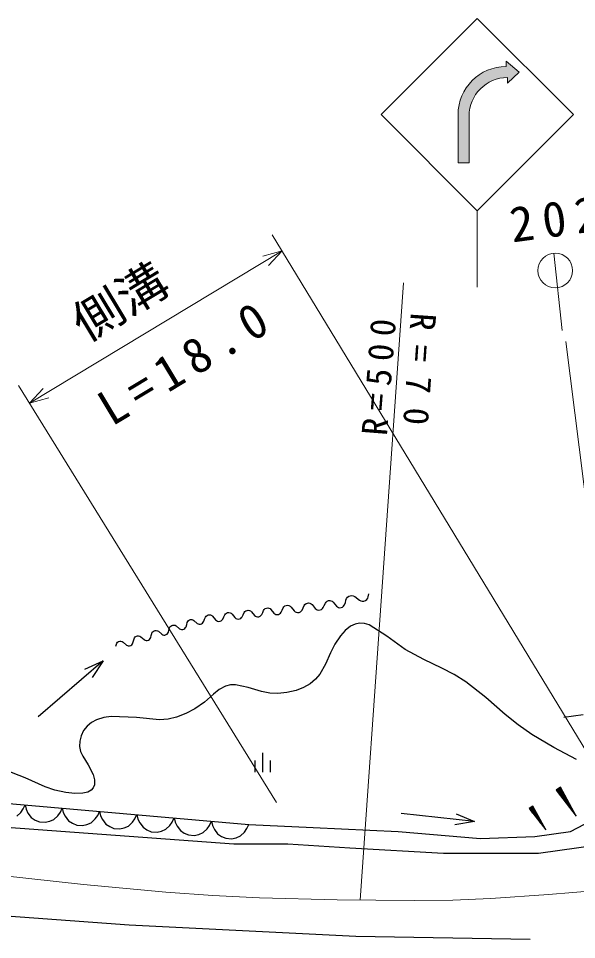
# Model space of a CAD drawing. Units: millimetres, scale not verified. Extents: x 40000 to 680000, y 20000 to 380000.
# Drawn here: x 411266 to 440268, y 261460 to 309336 of the extents above; entities that cross this region are included whole.
import ezdxf
from ezdxf.enums import TextEntityAlignment as Align

# ---------------------------------------------------------------- set-up
doc = ezdxf.new("R2010")
doc.units = ezdxf.units.MM
doc.header["$LTSCALE"] = 1000
doc.linetypes.add('CHAIN', pattern=[18.5, 12, -1.5, 3.5, -1.5])
for name, color, linetype, lineweight in [('M-BGD', 7, 'Continuous', 25), ('M-BMK', 2, 'CHAIN', 13), ('M-BMK-HTXT', 7, 'Continuous', 13), ('M-STR-HTXT', 7, 'Continuous', 13)]:
    doc.layers.add(name, color=color, linetype=linetype, lineweight=lineweight)
doc.styles.add('ＭＳ ゴシック', font='')
doc.styles.get('ＭＳ ゴシック').set_extended_font_data('MS Gothic')

msp = doc.modelspace()

# ---------------------------------------------------------------- hatches: boundary and pattern name
at = {"layer": 'M-BMK-HTXT'}
msp.add_hatch(color=256, dxfattribs=at).paths.add_polyline_path([(434682, 301836), (434682, 304263), (434759, 304812), (434905, 305181), (435050, 305419), (435192, 305597), (435365, 305768), (435588, 305937), (435799, 306057), (436012, 306147), (436240, 306213), (436414, 306245), (436682, 306263), (436682, 305976), (437283, 306549), (436608, 307122), (436608, 306836), (436303, 306817), (435983, 306756), (435777, 306694), (435343, 306492), (435228, 306420), (434998, 306248), (434752, 306011), (434618, 305849), (434480, 305647), (434355, 305419), (434262, 305197), (434188, 304962), (434123, 304607), (434113, 304493), (434108, 304336), (434108, 301836)])

# ---------------------------------------------------------------- linework, layer by layer
at = {"layer": 'M-BGD'}
for p, q in [((428282, 279108), (428310, 279182)), ((428310, 279182), (428357, 279249)), ((428357, 279249), (428428, 279301)), ((428428, 279301), (428505, 279330)), ((428505, 279330), (428583, 279336)), ((428583, 279336), (428665, 279322)), ((428665, 279322), (428740, 279284)), ((428740, 279284), (428986, 279099)), ((429302, 279087), (429370, 279138)), ((429370, 279138), (429414, 279207)), ((429414, 279207), (429444, 279275)), ((429444, 279275), (429473, 279426)), ((424043, 278622), (424092, 278663)), ((424092, 278663), (424155, 278689)), ((424155, 278689), (424219, 278696)), ((424219, 278696), (424279, 278685)), ((424279, 278685), (424338, 278659)), ((424338, 278659), (424386, 278616)), ((424966, 278581), (425022, 278698)), ((425022, 278698), (425060, 278753)), ((425060, 278753), (425113, 278798)), ((425113, 278798), (425182, 278825)), ((425182, 278825), (425251, 278833)), ((425251, 278833), (425316, 278821)), ((425316, 278821), (425380, 278792)), ((425380, 278792), (425433, 278745)), ((425433, 278745), (425595, 278542)), ((426006, 278589), (426061, 278706)), ((426061, 278706), (426117, 278823)), ((426117, 278823), (426156, 278878)), ((426156, 278878), (426209, 278923)), ((426209, 278923), (426278, 278950)), ((426278, 278950), (426346, 278958)), ((426346, 278958), (426411, 278946)), ((426411, 278946), (426476, 278917)), ((426476, 278917), (426528, 278870)), ((426528, 278870), (426690, 278667)), ((426690, 278667), (426745, 278626)), ((427012, 278618), (427062, 278665)), ((427062, 278665), (427101, 278714)), ((427101, 278714), (427157, 278831)), ((427157, 278831), (427213, 278949)), ((427213, 278949), (427251, 279003)), ((427251, 279003), (427304, 279048)), ((427304, 279048), (427373, 279075)), ((427373, 279075), (427442, 279083)), ((427442, 279083), (427507, 279071)), ((427507, 279071), (427571, 279042)), ((427571, 279042), (427624, 278996)), ((427624, 278996), (427786, 278792)), ((427786, 278792), (427840, 278751)), ((427840, 278751), (427891, 278721)), ((427891, 278721), (427965, 278707)), ((427965, 278707), (428041, 278716)), ((428041, 278716), (428108, 278743)), ((428108, 278743), (428158, 278790)), ((428158, 278790), (428197, 278839)), ((428197, 278839), (428252, 278957)), ((428252, 278957), (428282, 279108)), ((428986, 279099), (429061, 279068)), ((429061, 279068), (429128, 279048)), ((429128, 279048), (429217, 279054)), ((429217, 279054), (429302, 279087)), ((420928, 278111), (420980, 278220)), ((420980, 278220), (421015, 278270)), ((421015, 278270), (421064, 278311)), ((421064, 278311), (421127, 278337)), ((421127, 278337), (421190, 278344)), ((421190, 278344), (421250, 278333)), ((421250, 278333), (421310, 278307)), ((421310, 278307), (421358, 278264)), ((421358, 278264), (421508, 278076)), ((421886, 278121), (421938, 278229)), ((421938, 278229), (421989, 278337)), ((421989, 278337), (422024, 278387)), ((422024, 278387), (422073, 278429)), ((422073, 278429), (422137, 278454)), ((422137, 278454), (422200, 278461)), ((422200, 278461), (422260, 278450)), ((422260, 278450), (422319, 278424)), ((422319, 278424), (422368, 278381)), ((422368, 278381), (422517, 278194)), ((422517, 278194), (422568, 278156)), ((422814, 278149), (422860, 278193)), ((422860, 278193), (422896, 278238)), ((422896, 278238), (422947, 278346)), ((422947, 278346), (422998, 278454)), ((422998, 278454), (423034, 278505)), ((423034, 278505), (423082, 278546)), ((423082, 278546), (423146, 278571)), ((423146, 278571), (423209, 278579)), ((423209, 278579), (423269, 278568)), ((423269, 278568), (423328, 278541)), ((423328, 278541), (423377, 278498)), ((423377, 278498), (423527, 278311)), ((423527, 278311), (423577, 278274)), ((423577, 278274), (423624, 278246)), ((423624, 278246), (423692, 278233)), ((423692, 278233), (423762, 278241)), ((423762, 278241), (423823, 278266)), ((423823, 278266), (423869, 278310)), ((423869, 278310), (423905, 278355)), ((423905, 278355), (423957, 278464)), ((423957, 278464), (424008, 278572)), ((424008, 278572), (424043, 278622)), ((424386, 278616), (424536, 278429)), ((424536, 278429), (424586, 278391)), ((424586, 278391), (424633, 278363)), ((424633, 278363), (424701, 278351)), ((424701, 278351), (424772, 278359)), ((424772, 278359), (424833, 278384)), ((424833, 278384), (424879, 278428)), ((424879, 278428), (424915, 278473)), ((424915, 278473), (424966, 278581)), ((425595, 278542), (425649, 278501)), ((425649, 278501), (425700, 278471)), ((425700, 278471), (425774, 278457)), ((425774, 278457), (425850, 278466)), ((425850, 278466), (425917, 278493)), ((425917, 278493), (425967, 278540)), ((425967, 278540), (426006, 278589)), ((426745, 278626), (426795, 278596)), ((426795, 278596), (426869, 278582)), ((426869, 278582), (426946, 278591)), ((426946, 278591), (427012, 278618)), ((419117, 277658), (419141, 277710)), ((419141, 277710), (419180, 277757)), ((419180, 277757), (419235, 277792)), ((419235, 277792), (419292, 277809)), ((419292, 277809), (419350, 277809)), ((419350, 277809), (419410, 277795)), ((419410, 277795), (419462, 277763)), ((419462, 277763), (419634, 277614)), ((419953, 277672), (419979, 277720)), ((419979, 277720), (420008, 277830)), ((420008, 277830), (420037, 277939)), ((420037, 277939), (420061, 277992)), ((420061, 277992), (420100, 278039)), ((420100, 278039), (420155, 278073)), ((420155, 278073), (420212, 278091)), ((420212, 278091), (420270, 278091)), ((420270, 278091), (420330, 278077)), ((420330, 278077), (420382, 278045)), ((420382, 278045), (420554, 277896)), ((420554, 277896), (420607, 277870)), ((420607, 277870), (420655, 277852)), ((420655, 277852), (420721, 277852)), ((420721, 277852), (420785, 277871)), ((420785, 277871), (420838, 277905)), ((420838, 277905), (420873, 277954)), ((420873, 277954), (420899, 278002)), ((420899, 278002), (420928, 278111)), ((421508, 278076), (421558, 278039)), ((421558, 278039), (421605, 278011)), ((421605, 278011), (421673, 277998)), ((421673, 277998), (421743, 278007)), ((421743, 278007), (421805, 278032)), ((421805, 278032), (421851, 278075)), ((421851, 278075), (421886, 278121)), ((422568, 278156), (422614, 278128)), ((422614, 278128), (422682, 278116)), ((422682, 278116), (422753, 278124)), ((422753, 278124), (422814, 278149)), ((428524, 277742), (428249, 277522)), ((428755, 277858), (428524, 277742)), ((428990, 277912), (428755, 277858)), ((429244, 277895), (428990, 277912)), ((429495, 277817), (429244, 277895)), ((430415, 277224), (429495, 277817)), ((417339, 277194), (417394, 277228)), ((417394, 277228), (417452, 277246)), ((417452, 277246), (417509, 277246)), ((417509, 277246), (417569, 277232)), ((417569, 277232), (417622, 277200)), ((418138, 277157), (418168, 277266)), ((418168, 277266), (418197, 277376)), ((418197, 277376), (418221, 277429)), ((418221, 277429), (418259, 277476)), ((418259, 277476), (418314, 277510)), ((418314, 277510), (418372, 277528)), ((418372, 277528), (418430, 277528)), ((418430, 277528), (418489, 277513)), ((418489, 277513), (418542, 277482)), ((418542, 277482), (418713, 277333)), ((418713, 277333), (418767, 277306)), ((418767, 277306), (418815, 277288)), ((418815, 277288), (418880, 277288)), ((418880, 277288), (418945, 277308)), ((418945, 277308), (418997, 277342)), ((418997, 277342), (419033, 277390)), ((419033, 277390), (419058, 277438)), ((419058, 277438), (419088, 277548)), ((419088, 277548), (419117, 277658)), ((419634, 277614), (419687, 277588)), ((419687, 277588), (419735, 277570)), ((419735, 277570), (419801, 277570)), ((419801, 277570), (419865, 277590)), ((419865, 277590), (419918, 277623)), ((419918, 277623), (419953, 277672)), ((427998, 277242), (427711, 276811)), ((428249, 277522), (427998, 277242)), ((431356, 276544), (430415, 277224)), ((416327, 276703), (416356, 276813)), ((416356, 276813), (416381, 276865)), ((416381, 276865), (416419, 276912)), ((416419, 276912), (416474, 276947)), ((416474, 276947), (416531, 276964)), ((416531, 276964), (416589, 276964)), ((416589, 276964), (416649, 276950)), ((416649, 276950), (416701, 276918)), ((416701, 276918), (416873, 276769)), ((416873, 276769), (416926, 276743)), ((416926, 276743), (416975, 276725)), ((416975, 276725), (417040, 276725)), ((417040, 276725), (417104, 276745)), ((417104, 276745), (417157, 276778)), ((417157, 276778), (417192, 276827)), ((417192, 276827), (417218, 276875)), ((417218, 276875), (417247, 276985)), ((417247, 276985), (417277, 277094)), ((417277, 277094), (417301, 277147)), ((417301, 277147), (417339, 277194)), ((417622, 277200), (417793, 277051)), ((417793, 277051), (417846, 277025)), ((417846, 277025), (417895, 277007)), ((417895, 277007), (417960, 277007)), ((417960, 277007), (418025, 277026)), ((418025, 277026), (418077, 277060)), ((418077, 277060), (418113, 277109)), ((418113, 277109), (418138, 277157)), ((427711, 276811), (427484, 276360)), ((427484, 276360), (427228, 275781)), ((432328, 276011), (431356, 276544)), ((415670, 275952), (412289, 273041)), ((414724, 275517), (415670, 275952)), ((415670, 275952), (415098, 275083)), ((427228, 275781), (426928, 275253)), ((433269, 275563), (432328, 276011)), ((433912, 275232), (433269, 275563)), ((426700, 274987), (426423, 274758)), ((426928, 275253), (426700, 274987)), ((434520, 274852), (433912, 275232)), ((435549, 274036), (434520, 274852)), ((421703, 274450), (421396, 274210)), ((422023, 274625), (421703, 274450)), ((422278, 274694), (422023, 274625)), ((422545, 274703), (422278, 274694)), ((423208, 274561), (422545, 274703)), ((423900, 274347), (423208, 274561)), ((424325, 274266), (423900, 274347)), ((425697, 274407), (425219, 274296)), ((426080, 274558), (425697, 274407)), ((426423, 274758), (426080, 274558)), ((421396, 274210), (420926, 273806)), ((424744, 274247), (424325, 274266)), ((425219, 274296), (424744, 274247)), ((436557, 273158), (435549, 274036)), ((420432, 273460), (419968, 273215)), ((420926, 273806), (420432, 273460)), ((415700, 273002), (415325, 272883)), ((416093, 273062), (415700, 273002)), ((417404, 272996), (416093, 273062)), ((418600, 272878), (417404, 272996)), ((419040, 272919), (418600, 272878)), ((419471, 273021), (419040, 272919)), ((419968, 273215), (419471, 273021)), ((437235, 272614), (436557, 273158)), ((440602, 273140), (439612, 272999)), ((414829, 272551), (414652, 272322)), ((415062, 272743), (414829, 272551)), ((415325, 272883), (415062, 272743)), ((437944, 272123), (437235, 272614)), ((414519, 272051), (414448, 271779)), ((414652, 272322), (414519, 272051)), ((439087, 271444), (437944, 272123)), ((414448, 271779), (414437, 271493)), ((414437, 271493), (414493, 271227)), ((414493, 271227), (414604, 270986)), ((414604, 270986), (414892, 270544)), ((423953, 271164), (423953, 270164)), ((440258, 270818), (439087, 271444)), ((414892, 270544), (415146, 270035)), ((423553, 270767), (423553, 270167)), ((424353, 270767), (424353, 270167)), ((411611, 269875), (410592, 270273)), ((415146, 270035), (415211, 269761)), ((412656, 269401), (411611, 269875)), ((415211, 269761), (415211, 269508)), ((403859, 269148), (423231, 267442)), ((413165, 269232), (412656, 269401)), ((413736, 269110), (413165, 269232)), ((414192, 269059), (413736, 269110)), ((414614, 269070), (414192, 269059)), ((414864, 269126), (414614, 269070)), ((415052, 269225), (414864, 269126)), ((415157, 269348), (415052, 269225)), ((415211, 269508), (415157, 269348)), ((439428, 269375), (439207, 269230)), ((439207, 269230), (440248, 267880)), ((439430, 268944), (439248, 269222)), ((439277, 269240), (439670, 268639)), ((439917, 268324), (439305, 269259)), ((439334, 269278), (440157, 268018)), ((439974, 268361), (439362, 269296)), ((439383, 269310), (439777, 268709)), ((439597, 269054), (439415, 269331)), ((440248, 267880), (439428, 269375)), ((411382, 268071), (411510, 268250)), ((411510, 268250), (411608, 268466)), ((411608, 268466), (411661, 268237)), ((411661, 268237), (411760, 268037)), ((413448, 268079), (413545, 268295)), ((413545, 268295), (413598, 268066)), ((415385, 267908), (415482, 268124)), ((415482, 268124), (415535, 267895)), ((437994, 268387), (437812, 268268)), ((437812, 268268), (438669, 267156)), ((437995, 268033), (437846, 268261)), ((437869, 268277), (438193, 267781)), ((438397, 267521), (437893, 268292)), ((437916, 268307), (438594, 267270)), ((438443, 267552), (437940, 268323)), ((437957, 268334), (438281, 267839)), ((438133, 268123), (437984, 268351)), ((438669, 267156), (437994, 268387)), ((411175, 267874), (411382, 268071)), ((411760, 268037), (411930, 267808)), ((411930, 267808), (412133, 267673)), ((412133, 267673), (412354, 267580)), ((412889, 267606), (413112, 267704)), ((413112, 267704), (413320, 267900)), ((413320, 267900), (413448, 268079)), ((413598, 268066), (413697, 267867)), ((413697, 267867), (413867, 267637)), ((413867, 267637), (414070, 267502)), ((415049, 267533), (415257, 267729)), ((415257, 267729), (415385, 267908)), ((415535, 267895), (415635, 267696)), ((415635, 267696), (415805, 267466)), ((417194, 267559), (417322, 267738)), ((417322, 267738), (417419, 267954)), ((417419, 267954), (417472, 267725)), ((417472, 267725), (417572, 267526)), ((419259, 267567), (419356, 267783)), ((419356, 267783), (419409, 267554)), ((434966, 267596), (431157, 268008)), ((434003, 267990), (434966, 267596)), ((439959, 267082), (441606, 267957)), ((414176, 267032), (407456, 267512)), ((412354, 267580), (412655, 267554)), ((412655, 267554), (412889, 267606)), ((414070, 267502), (414292, 267409)), ((414292, 267409), (414592, 267383)), ((414592, 267383), (414826, 267436)), ((414826, 267436), (415049, 267533)), ((415805, 267466), (416007, 267331)), ((416007, 267331), (416229, 267239)), ((416229, 267239), (416529, 267212)), ((416529, 267212), (416763, 267265)), ((416763, 267265), (416986, 267362)), ((416986, 267362), (417194, 267559)), ((417572, 267526), (417742, 267296)), ((417742, 267296), (417945, 267161)), ((417945, 267161), (418166, 267068)), ((418700, 267094), (418923, 267192)), ((418923, 267192), (419131, 267388)), ((419131, 267388), (419259, 267567)), ((419409, 267554), (419509, 267355)), ((419509, 267355), (419679, 267125)), ((420861, 267021), (421068, 267218)), ((421068, 267218), (421196, 267397)), ((421196, 267397), (421293, 267613)), ((421293, 267613), (421346, 267383)), ((421346, 267383), (421446, 267184)), ((421446, 267184), (421616, 266955)), ((423005, 267047), (423133, 267226)), ((423133, 267226), (423231, 267442)), ((423231, 267442), (426576, 267288)), ((426576, 267288), (431003, 267082)), ((434966, 267596), (433941, 267420)), ((422451, 266415), (414176, 267032)), ((418166, 267068), (418466, 267042)), ((418466, 267042), (418700, 267094)), ((419679, 267125), (419882, 266990)), ((419882, 266990), (420103, 266897)), ((420103, 266897), (420403, 266871)), ((420403, 266871), (420637, 266924)), ((420637, 266924), (420861, 267021)), ((421616, 266955), (421819, 266820)), ((421819, 266820), (422040, 266727)), ((422040, 266727), (422340, 266700)), ((422340, 266700), (422574, 266753)), ((422574, 266753), (422798, 266850)), ((422798, 266850), (423005, 267047)), ((431003, 267082), (435275, 266721)), ((435275, 266721), (438106, 266824)), ((438106, 266824), (439959, 267082)), ((425262, 266415), (422451, 266415)), ((428485, 266209), (425262, 266415)), ((433353, 265935), (428485, 266209)), ((441659, 266415), (438291, 265935)), ((438291, 265935), (433353, 265935)), ((417014, 262207), (405724, 263037)), ((428802, 261626), (417014, 262207)), ((437851, 261460), (428802, 261626))]:
    msp.add_line(p, q, dxfattribs=at)
at = {"layer": 'M-BMK'}
for p, q in [((414652, 264326), (410378, 264787)), ((414652, 264326), (410378, 264787)), ((418932, 263924), (414652, 264326)), ((418932, 263924), (414652, 264326)), ((421364, 263749), (418932, 263924)), ((421364, 263749), (418932, 263924)), ((438817, 263799), (435806, 263598)), ((438817, 263799), (435806, 263598)), ((441826, 264060), (438817, 263799)), ((441826, 264060), (438817, 263799)), ((423798, 263633), (421364, 263749)), ((427822, 263534), (423798, 263633)), ((427822, 263534), (423798, 263633)), ((431851, 263494), (427822, 263534)), ((431851, 263494), (427822, 263534)), ((433830, 263516), (431851, 263494)), ((433830, 263516), (431851, 263494)), ((435806, 263598), (433830, 263516)), ((435806, 263598), (433830, 263516))]:
    msp.add_line(p, q, dxfattribs=at)
at = {"layer": 'M-BMK-HTXT'}
for p, q in [((435108, 309336), (430108, 304336)), ((440108, 304336), (435108, 309336)), ((436608, 307122), (437283, 306549)), ((436608, 307122), (436608, 306836)), ((436682, 305976), (437283, 306549)), ((436682, 306263), (436682, 305976)), ((430108, 304336), (435108, 299336)), ((434108, 301836), (434108, 304336)), ((434682, 301836), (434682, 304263)), ((435108, 299336), (440108, 304336)), ((434108, 301836), (434682, 301836)), ((435108, 299336), (435108, 295373)), ((439090, 297133), (439511, 293120)), ((442904, 267044), (439716, 292551))]:
    msp.add_line(p, q, dxfattribs=at)
msp.add_circle((439161, 296234), 902, dxfattribs=at)
for centre, radius in [((436608, 304336), 2500), ((436682, 304263), 2000)]:
    msp.add_arc(centre, radius, 90, 180, dxfattribs=at)
at = {"layer": 'M-STR-HTXT'}
for p, q in [((442291, 268729), (424458, 298082)), ((411843, 289345), (424963, 297252)), ((423958, 296982), (424963, 297252)), ((424963, 297252), (424253, 296492)), ((429031, 263515), (431270, 295593)), ((424671, 268576), (411275, 290264)), ((411843, 289345), (412552, 290105)), ((412848, 289615), (411843, 289345))]:
    msp.add_line(p, q, dxfattribs=at)

# ---------------------------------------------------------------- texts
at = {"layer": 'M-BMK-HTXT', "insert": (436933, 297660), "char_height": 1833, "attachment_point": 7, "rotation": 7.7, "style": 'ＭＳ ゴシック'}
msp.add_mtext('\\T1.36;202', dxfattribs=at)
at = {"layer": 'M-STR-HTXT', "style": 'ＭＳ ゴシック', "width": 1.05}
msp.add_text('側溝', height=1833, rotation=31.1, dxfattribs=at).set_placement((415050, 292010), align=Align.BOTTOM_LEFT)
at = {"layer": 'M-STR-HTXT', "attachment_point": 7, "style": 'ＭＳ ゴシック'}
for s, insert, char_height, rotation in [('\\T1.36;L=18.0', (416129, 288077), 1833, 31.1), ('\\T1.44;R=500', (430432, 287616), 1320, 85.5), ('\\T1.83;R=70', (431635, 294067), 1320, 266.1)]:
    msp.add_mtext(s, dxfattribs=dict(at, insert=insert, char_height=char_height, rotation=rotation))

doc.saveas('drawing.dxf')
